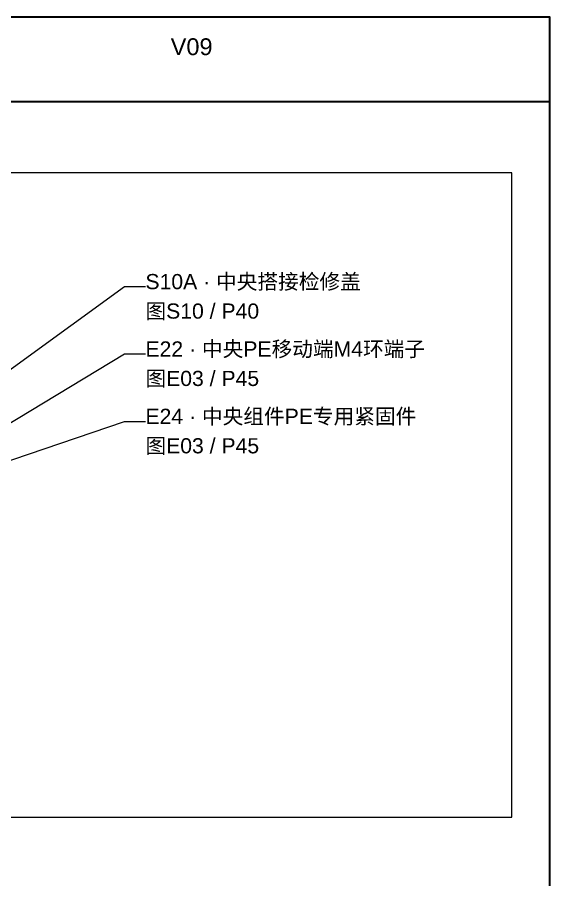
# Model space of a CAD drawing. Header units: millimetres. Extents: x 50 to 612415, y 2 to 4150.
# Drawn here: x 580626 to 581890, y 2101 to 4150 of the extents above; entities that cross this region are included whole.
import ezdxf

# ---------------------------------------------------------------- set-up
doc = ezdxf.new("R2010")
doc.units = ezdxf.units.MM
for name, color, linetype, lineweight in [('DIM', 7, 'Continuous', 13), ('FRAME', 7, 'Continuous', 35), ('NOTE', 7, 'Continuous', 18)]:
    doc.layers.add(name, color=color, linetype=linetype, lineweight=lineweight)
doc.styles.add('CN', font='Arial Unicode.ttf')

msp = doc.modelspace()

# ---------------------------------------------------------------- linework, layer by layer
at = {"layer": 'DIM'}
msp.add_lwpolyline([(579040, 2250), (581800, 2250), (581800, 3780), (579040, 3780)], close=True, dxfattribs=at)
for points in [[(579970, 2848.906), (580880, 3510), (580930, 3510)], [(580050.221, 2848.578), (580880, 3350), (580930, 3350)], [(579970, 2880.044), (580880, 3190), (580930, 3190)]]:
    msp.add_lwpolyline(points, dxfattribs=at)
at = {"layer": 'FRAME'}
msp.add_line((576050, 3950), (581890, 3950), dxfattribs=at)
msp.add_lwpolyline([(576050, 50), (581890, 50), (581890, 4150), (576050, 4150)], close=True, dxfattribs=at)

# ---------------------------------------------------------------- texts
at = {"layer": 'NOTE', "attachment_point": 1, "style": 'CN'}
for s, insert, char_height, width in [('V09', (580990, 4100), 40, 900), ('S10A · 中央搭接检修盖', (580930, 3540), 36, 820), ('图S10 / P40', (580930, 3470), 36, 820), ('E22 · 中央PE移动端M4环端子', (580930, 3380), 36, 820), ('图E03 / P45', (580930, 3310), 36, 820), ('E24 · 中央组件PE专用紧固件', (580930, 3220), 36, 820), ('图E03 / P45', (580930, 3150), 36, 820)]:
    msp.add_mtext(s, dxfattribs=dict(at, insert=insert, char_height=char_height, width=width))

doc.saveas('drawing.dxf')
